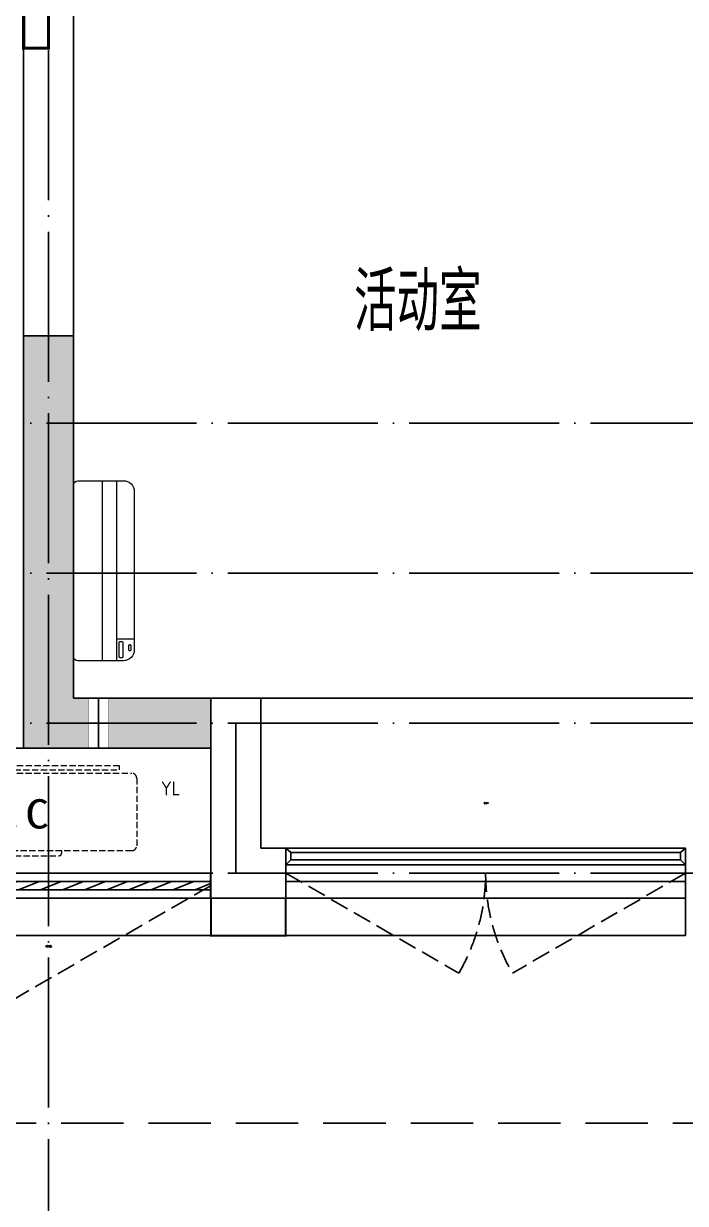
# Model space of a CAD drawing. Extents: x 27938 to 1507990, y 110129 to 923079.
# Drawn here: x 837117 to 839767, y 671336 to 676056 of the extents above; entities that cross this region are included whole.
import ezdxf

# ---------------------------------------------------------------- set-up
doc = ezdxf.new("R2010")
doc.units = 0
doc.header["$LTSCALE"] = 1000
doc.header["$MEASUREMENT"] = 0
doc.linetypes.add('DASH', pattern=[0.35, 0.25, -0.1])
doc.linetypes.add('DOTE', pattern=[2.42, 2, -0.2, 0.02, -0.2])
for name, color, linetype in [('3-栏杆1', 135, 'Continuous'), ('3.5方案汇报，与郭总、侯月琴确定户型_t8$0$2020.03.04 -1安徽标准化洋房户型(UA）_t8_t8$0$看线', 154, 'Continuous'), ('COLUMN', 9, 'Continuous'), ('DOTE', 1, 'Continuous'), ('PUB_HATCH', 8, 'Continuous'), ('PUB_TEXT', 4, 'Continuous'), ('WALL', 9, 'Continuous'), ('WINDOW', 4, 'Continuous'), ('WINDOW_TEXT', 7, 'Continuous'), ('卫生间', 6, 'Continuous'), ('机电标识类', 1, 'Continuous'), ('看线', 251, 'Continuous')]:
    doc.layers.add(name, color=color, linetype=linetype)
for name, color, linetype, lineweight in [('EQUIP-消防', 3, 'Continuous', 20), ('平面-空调室内机', 176, 'Continuous', 9), ('平面-空调预留孔', 173, 'Continuous', 15), ('空调', 76, 'Continuous', 13)]:
    doc.layers.add(name, color=color, linetype=linetype, lineweight=lineweight)
doc.styles.add('_TCH_WINDOW', font='SIMPLEX.shx', dxfattribs={"width": 0.7, "height": 3.5, "bigfont": 'GBCBIG.shx'})
doc.styles.get("Standard").update_dxf_attribs({"font": 'gbenor.shx', "bigfont": 'gbcbig.shx'})
doc.styles.add('房间名称', font='TSSDENG', dxfattribs={"width": 0.8, "bigfont": 'HZTXT'})
doc.styles.add('黑体', font='simhei.ttf')

# ---------------------------------------------------------------- blocks, each defined once
blk = doc.blocks.new('A$C148B7D8E')
at = {"layer": '卫生间', "color": 159, "linetype": 'DASH', "true_color": 0x22346e}
blk.add_lwpolyline([(9400.3, 15400), (7700, 15400), (7700, 10800), (7300, 10800), (7300, 10000), (900, 10000), (900, 9000), (-900, 9000), (-900, -900), (1750, -900), (1750, -2100), (23450, -2100), (23450, -900), (25100, -900)], dxfattribs=at)
blk = doc.blocks.new('GFDGFSDFGD')
at = {"layer": 'PUB_HATCH'}
blk.add_hatch(color=256, dxfattribs=at).paths.add_polyline_path([(430566.6, 364323.7), (430566.6, 364523.7), (430016.6, 364523.7), (430016.6, 365973.7), (429816.6, 365973.7), (429816.6, 364323.7)])
at = {"layer": 'COLUMN', "color": 6}
for p, q in [((430016.6, 365973.7), (429816.6, 365973.7)), ((429816.6, 365973.7), (429816.6, 364323.7)), ((430016.6, 364523.7), (430016.6, 365973.7)), ((430566.6, 364523.7), (430016.6, 364523.7)), ((430566.6, 364323.7), (430566.6, 364523.7)), ((429816.6, 364323.7), (430566.6, 364323.7))]:
    blk.add_line(p, q, dxfattribs=at)
blk = doc.blocks.new('gsergvr')
at = {"layer": '平面-空调预留孔', "linetype": 'DASH', "ltscale": 0.1}
for p, q in [((34075.4, 17176.2), (34075.4, 17166.2)), ((34085.4, 17156.2), (34438.2, 17156.2)), ((34448.2, 17166.2), (34448.2, 17176.2))]:
    blk.add_line(p, q, dxfattribs=at)
blk.add_lwpolyline([(34679.3, 17515.3), (34259.5, 17515.3), (34259.5, 17500.2), (34679.3, 17500.2)], close=True, dxfattribs=at)
blk.add_lwpolyline([(34728.6, 17176.2), (33988.6, 17176.2, -0.414214), (33968.6, 17196.2), (33968.6, 17466.2, -0.414214), (33988.6, 17486.2), (34728.6, 17486.2, -0.414214), (34748.6, 17466.2), (34748.6, 17196.2, -0.414214)], format="xyb", close=True, dxfattribs=at)
for centre, start, end in [((34085.4, 17166.2), 180, 270), ((34438.2, 17166.2), 270, 0)]:
    blk.add_arc(centre, 10, start, end, dxfattribs=at)
at = {"layer": '平面-空调预留孔', "color": 251, "linetype": 'DASH', "ltscale": 0.1, "true_color": 0x636466, "style": '黑体', "width": 1.2}
blk.add_text('A.C', height=117.05, dxfattribs=at).set_placement((34110.9, 17264.8))
blk = doc.blocks.new('rtyryrtyeeretee')
at = {"layer": '平面-空调预留孔'}
blk.add_blockref('gsergvr', (635673.5, 326705.8), dxfattribs=at)
blk = doc.blocks.new('GDGDRGDGDRGDR')
blk.add_blockref('rtyryrtyeeretee', (-240152.6, 97240.1))
blk = doc.blocks.new('FSFSFSFSEG')
at = {"layer": 'EQUIP-消防', "const_width": 12.8}
blk.add_lwpolyline([(136866.6, 335152.5), (136466.6, 335152.5), (136466.6, 335052.5), (136866.6, 335052.5)], close=True, dxfattribs=at)
at = {"layer": 'PUB_TEXT', "color": 7, "true_color": 0xffffff, "style": '房间名称', "width": 0.8}
blk.add_text('rD', height=64.8, dxfattribs=at).set_placement((136633.7, 335069))
blk = doc.blocks.new('GHFHFHTFHCSDCS')
at = {"rotation": 89.99999999297357}
blk.add_blockref('FSFSFSFSEG', (764969.1, 230657.2), dxfattribs=at)
blk = doc.blocks.new('dongkong')
blk.add_wipeout([(-603756, 210771), (-603756, 210570.8), (-603836, 210570.8), (-603836, 210771)])
at = {"layer": '机电标识类', "color": 250, "linetype": 'DASH', "ltscale": 400}
for p, q in [((-603796, 210771), (-603796, 210570.8)), ((-603896, 210670.7), (-603696, 210670.7))]:
    blk.add_line(p, q, dxfattribs=at)
at = {"layer": '空调', "color": 6, "linetype": 'DASH', "const_width": 2}
blk.add_lwpolyline([(-603756, 210771), (-603756, 210570.8), (-603836, 210570.8), (-603836, 210771)], close=True, dxfattribs=at)
blk = doc.blocks.new('A$C001338C2')
for p, q in [((845, 303.6), (55, 303.6)), ((109.1, 214.8), (109.1, 303.6)), ((0, 248.6), (0, 22)), ((900, 22), (900, 248.6)), ((22, 0), (878, 0))]:
    blk.add_line(p, q)
at = {"lineweight": 5}
for p, q in [((900, 214.8), (0, 214.8)), ((900, 143.2), (0, 143.2))]:
    blk.add_line(p, q, dxfattribs=at)
for points in [[(89.2, 226.4), (22.2, 226.4, -0.414214), (16.7, 231.9), (16.7, 243.1, -0.414214), (22.2, 248.6), (89.2, 248.6, -0.414214), (94.7, 243.1), (94.7, 231.9, -0.414214)], [(73.1, 275), (56.8, 275, -0.414214), (51.3, 280.5), (51.3, 283.4, -0.414214), (56.8, 288.9), (73.1, 288.9, -0.414214), (78.6, 283.4), (78.6, 280.5, -0.414214)]]:
    blk.add_lwpolyline(points, format="xyb", close=True)
for centre, radius, start, end in [((55, 248.6), 55, 90, 180), ((845, 248.6), 55, 360, 90), ((22, 22), 22, 180, 270), ((878, 22), 22, 270, 360)]:
    blk.add_arc(centre, radius, start, end)
blk = doc.blocks.new('ASDFSD')
at = {"layer": '3-栏杆1', "color": 5}
for p, q in [((681762.6, 334937.5), (681742.3, 334955.3)), ((681742.3, 334955.3), (681762.6, 334937.5)), ((683322.1, 334937.5), (681762.6, 334937.5)), ((681762.6, 334937.5), (681762.6, 334908.3)), ((683322.1, 334937.5), (683342.3, 334955.3)), ((683342.3, 334955.3), (683322.1, 334937.5)), ((683322.1, 334937.5), (683322.1, 334908.3)), ((681742.3, 334888.4), (681762.6, 334908.3)), ((681762.6, 334908.2), (683322.1, 334908.2)), ((683322.1, 334908.3), (683342.3, 334888.4)), ((683342.3, 334888.4), (683322.1, 334908.3))]:
    blk.add_line(p, q, dxfattribs=at)
blk = doc.blocks.new('$WINLIB2D$00000001')
at = {"color": 0}
for points in [[(-0.5, 0.5), (-0.5, -0.5)], [(-0.5, 0.5), (0.5, 0.5)], [(0.5, -0.5), (0.5, 0.5)], [(0.5, 0.1667), (-0.5, 0.1667)], [(0.5, -0.1667), (-0.5, -0.1667)], [(-0.5, -0.5), (0.5, -0.5)]]:
    blk.add_lwpolyline(points, dxfattribs=at)
blk = doc.blocks.new('$WINLIB2D$00000039')
at = {"color": 0}
for points in [[(-0.5, 0.5), (-0.5, -0.5)], [(0.5, 0.5), (-0.5, 0.5)], [(0.5, -0.5), (0.5, 0.5)], [(-0.5, 0.1667), (0.5, 0.1667)], [(-0.3839, -0.1667), (-0.448, 0.1667)], [(-0.3159, -0.1667), (-0.38, 0.1667)], [(-0.2479, -0.1667), (-0.312, 0.1667)], [(-0.1799, -0.1667), (-0.244, 0.1667)], [(-0.1119, -0.1667), (-0.176, 0.1667)], [(-0.0439, -0.1667), (-0.108, 0.1667)], [(0.0241, -0.1667), (-0.04, 0.1667)], [(0.0921, -0.1667), (0.028, 0.1667)], [(0.16, -0.1667), (0.0959, 0.1667)], [(0.228, -0.1667), (0.1639, 0.1667)], [(0.296, -0.1667), (0.2319, 0.1667)], [(0.364, -0.1667), (0.2999, 0.1667)], [(0.432, -0.1667), (0.3679, 0.1667)], [(0.5, -0.1667), (0.4359, 0.1667)], [(-0.4519, -0.1667), (-0.5, 0.0836)], [(-0.5, -0.1667), (0.5, -0.1667)], [(0.5, -0.5), (-0.5, -0.5)]]:
    blk.add_lwpolyline(points, dxfattribs=at)

msp = doc.modelspace()

# ---------------------------------------------------------------- linework, layer by layer
at = {"color": 8, "const_width": 8}
msp.add_lwpolyline([(837866.6, 672557.2), (837866.6, 672407.2), (838166.6, 672407.2), (838166.6, 672557.2)], dxfattribs=at)
at = {"layer": 'DOTE', "color": 169, "linetype": 'DOTE', "ltscale": 0.3}
msp.add_line((879916.6, 672657.2), (825916.6, 672657.2), dxfattribs=at)
at = {"layer": 'WALL', "color": 8}
msp.add_line((837866.6, 672557.2), (838166.6, 672557.2), dxfattribs=at)
at = {"layer": 'WINDOW', "color": 8, "linetype": 'DASH', "ltscale": 0.3}
for points in [[(838166.6, 672657.2), (838859.4, 672257.2, 0.131652), (838966.6, 672657.2)], [(839766.6, 672657.2), (839073.8, 672257.2, -0.131652), (838966.6, 672657.2)], [(837864.7, 672607.2), (836738.8, 671957.2, -0.131652), (836564.7, 672607.2)]]:
    msp.add_lwpolyline(points, format="xyb", dxfattribs=at)
at = {"layer": '看线', "color": 8, "ltscale": 0.5}
for points in [[(838166.6, 672557.2), (838166.6, 672407.2), (839766.6, 672407.2), (839766.6, 672557.2)], [(836566.6, 672407.2), (837866.6, 672407.2)]]:
    msp.add_lwpolyline(points, dxfattribs=at)

# ---------------------------------------------------------------- block references
at = {"color": 8}
for name, p in [('A$C148B7D8E', (827816.6, 673757.2)), ('GFDGFSDFGD', (407300, 308833.4)), ('GHFHFHTFHCSDCS', (407300, 308833.4))]:
    msp.add_blockref(name, p, dxfattribs=at)
at = {"layer": 'WINDOW', "color": 8}
ref = msp.add_blockref('$WINLIB2D$00000039', (837215.6, 672607.2), dxfattribs=dict(at, xscale=1299.999999983003, yscale=-100, zscale=1299.999999983003, rotation=180))
ref.add_attrib('A', 'BYC1320b', (837205.1, 672361.7), dxfattribs={"layer": 'WINDOW_TEXT', "color": 8, "ltscale": 0.5, "height": 5.95, "style": '_TCH_WINDOW', "width": 0.494118})

# ---------------------------------------------------------------- next in the draw order: block references
at = {"color": 8}
msp.add_blockref('GDGDRGDGDRGDR', (407300, 231625.1), dxfattribs=at)

# ---------------------------------------------------------------- next in the draw order: linework, layer by layer
at = {"layer": '3.5方案汇报，与郭总、侯月琴确定户型_t8$0$2020.03.04 -1安徽标准化洋房户型(UA）_t8_t8$0$看线', "color": 8, "ltscale": 10}
msp.add_line((840316.6, 673357.2), (838066.6, 673357.2), dxfattribs=at)
at = {"layer": 'DOTE', "color": 169, "linetype": 'DOTE', "ltscale": 0.3}
for p, q in [((837216.8, 681757.2), (837216.6, 666975.2)), ((879916.6, 674457.2), (825916.6, 674457.2)), ((879916.6, 673857.2), (825916.6, 673857.2)), ((879916.6, 673257.2), (825916.6, 673257.2)), ((837966.6, 673257.2), (837966.6, 672657.2))]:
    msp.add_line(p, q, dxfattribs=at)
at = {"layer": 'WALL', "color": 8}
for p, q in [((837116.6, 674557.2), (837116.6, 677557.2)), ((837316.6, 674457.2), (837316.6, 677357.2)), ((838066.6, 672757.2), (838066.6, 673357.2)), ((837216.6, 673157.2), (836566.6, 673157.2)), ((837866.6, 672557.2), (837866.6, 673157.2)), ((838166.6, 672757.2), (838066.6, 672757.2)), ((838166.6, 672557.2), (838166.6, 672757.2))]:
    msp.add_line(p, q, dxfattribs=at)

# ---------------------------------------------------------------- next in the draw order: block references
at = {"color": 8}
msp.add_blockref('ASDFSD', (156424.3, 337801.8), dxfattribs=at)
at = {"layer": 'WINDOW', "color": 8}
ref = msp.add_blockref('$WINLIB2D$00000001', (838966.6, 672657.2), dxfattribs=dict(at, xscale=-1600, yscale=-200, zscale=-1600))
ref.add_attrib('A', 'TC1617', (838959.2, 672934.1), dxfattribs={"layer": 'WINDOW_TEXT', "color": 8, "ltscale": 0.5, "height": 5.95, "style": '_TCH_WINDOW', "width": 0.494118})
at = {"layer": '平面-空调预留孔', "color": 8, "xscale": -0.800000000046565, "yscale": 0.800000000046565, "zscale": 0.800000000046565, "rotation": 269.9999997665698}
msp.add_blockref('A$C001338C2', (837316.8, 673507.2), dxfattribs=at)

# ---------------------------------------------------------------- next in the draw order: texts
at = {"layer": 'PUB_TEXT', "color": 8}
for s, height, p in [('活动室', 236.31, (838439.8, 674825.5)), ('YL', 56, (837666.9, 672968.3))]:
    msp.add_text(s, height=height, dxfattribs=at).set_placement(p)

# ---------------------------------------------------------------- next in the draw order: block references
at = {"layer": '平面-空调室内机', "color": 8, "ltscale": 0.3, "rotation": 180}
msp.add_blockref('dongkong', (233620.6, 883928), dxfattribs=at)

# ---------------------------------------------------------------- next in the draw order: linework, layer by layer
at = {"layer": 'WALL', "color": 8}
for p, q in [((837316.6, 673357.2), (837316.6, 674457.2)), ((838066.6, 673357.2), (837316.6, 673357.2)), ((837866.6, 673157.2), (837216.6, 673157.2))]:
    msp.add_line(p, q, dxfattribs=at)

doc.saveas('drawing.dxf')
